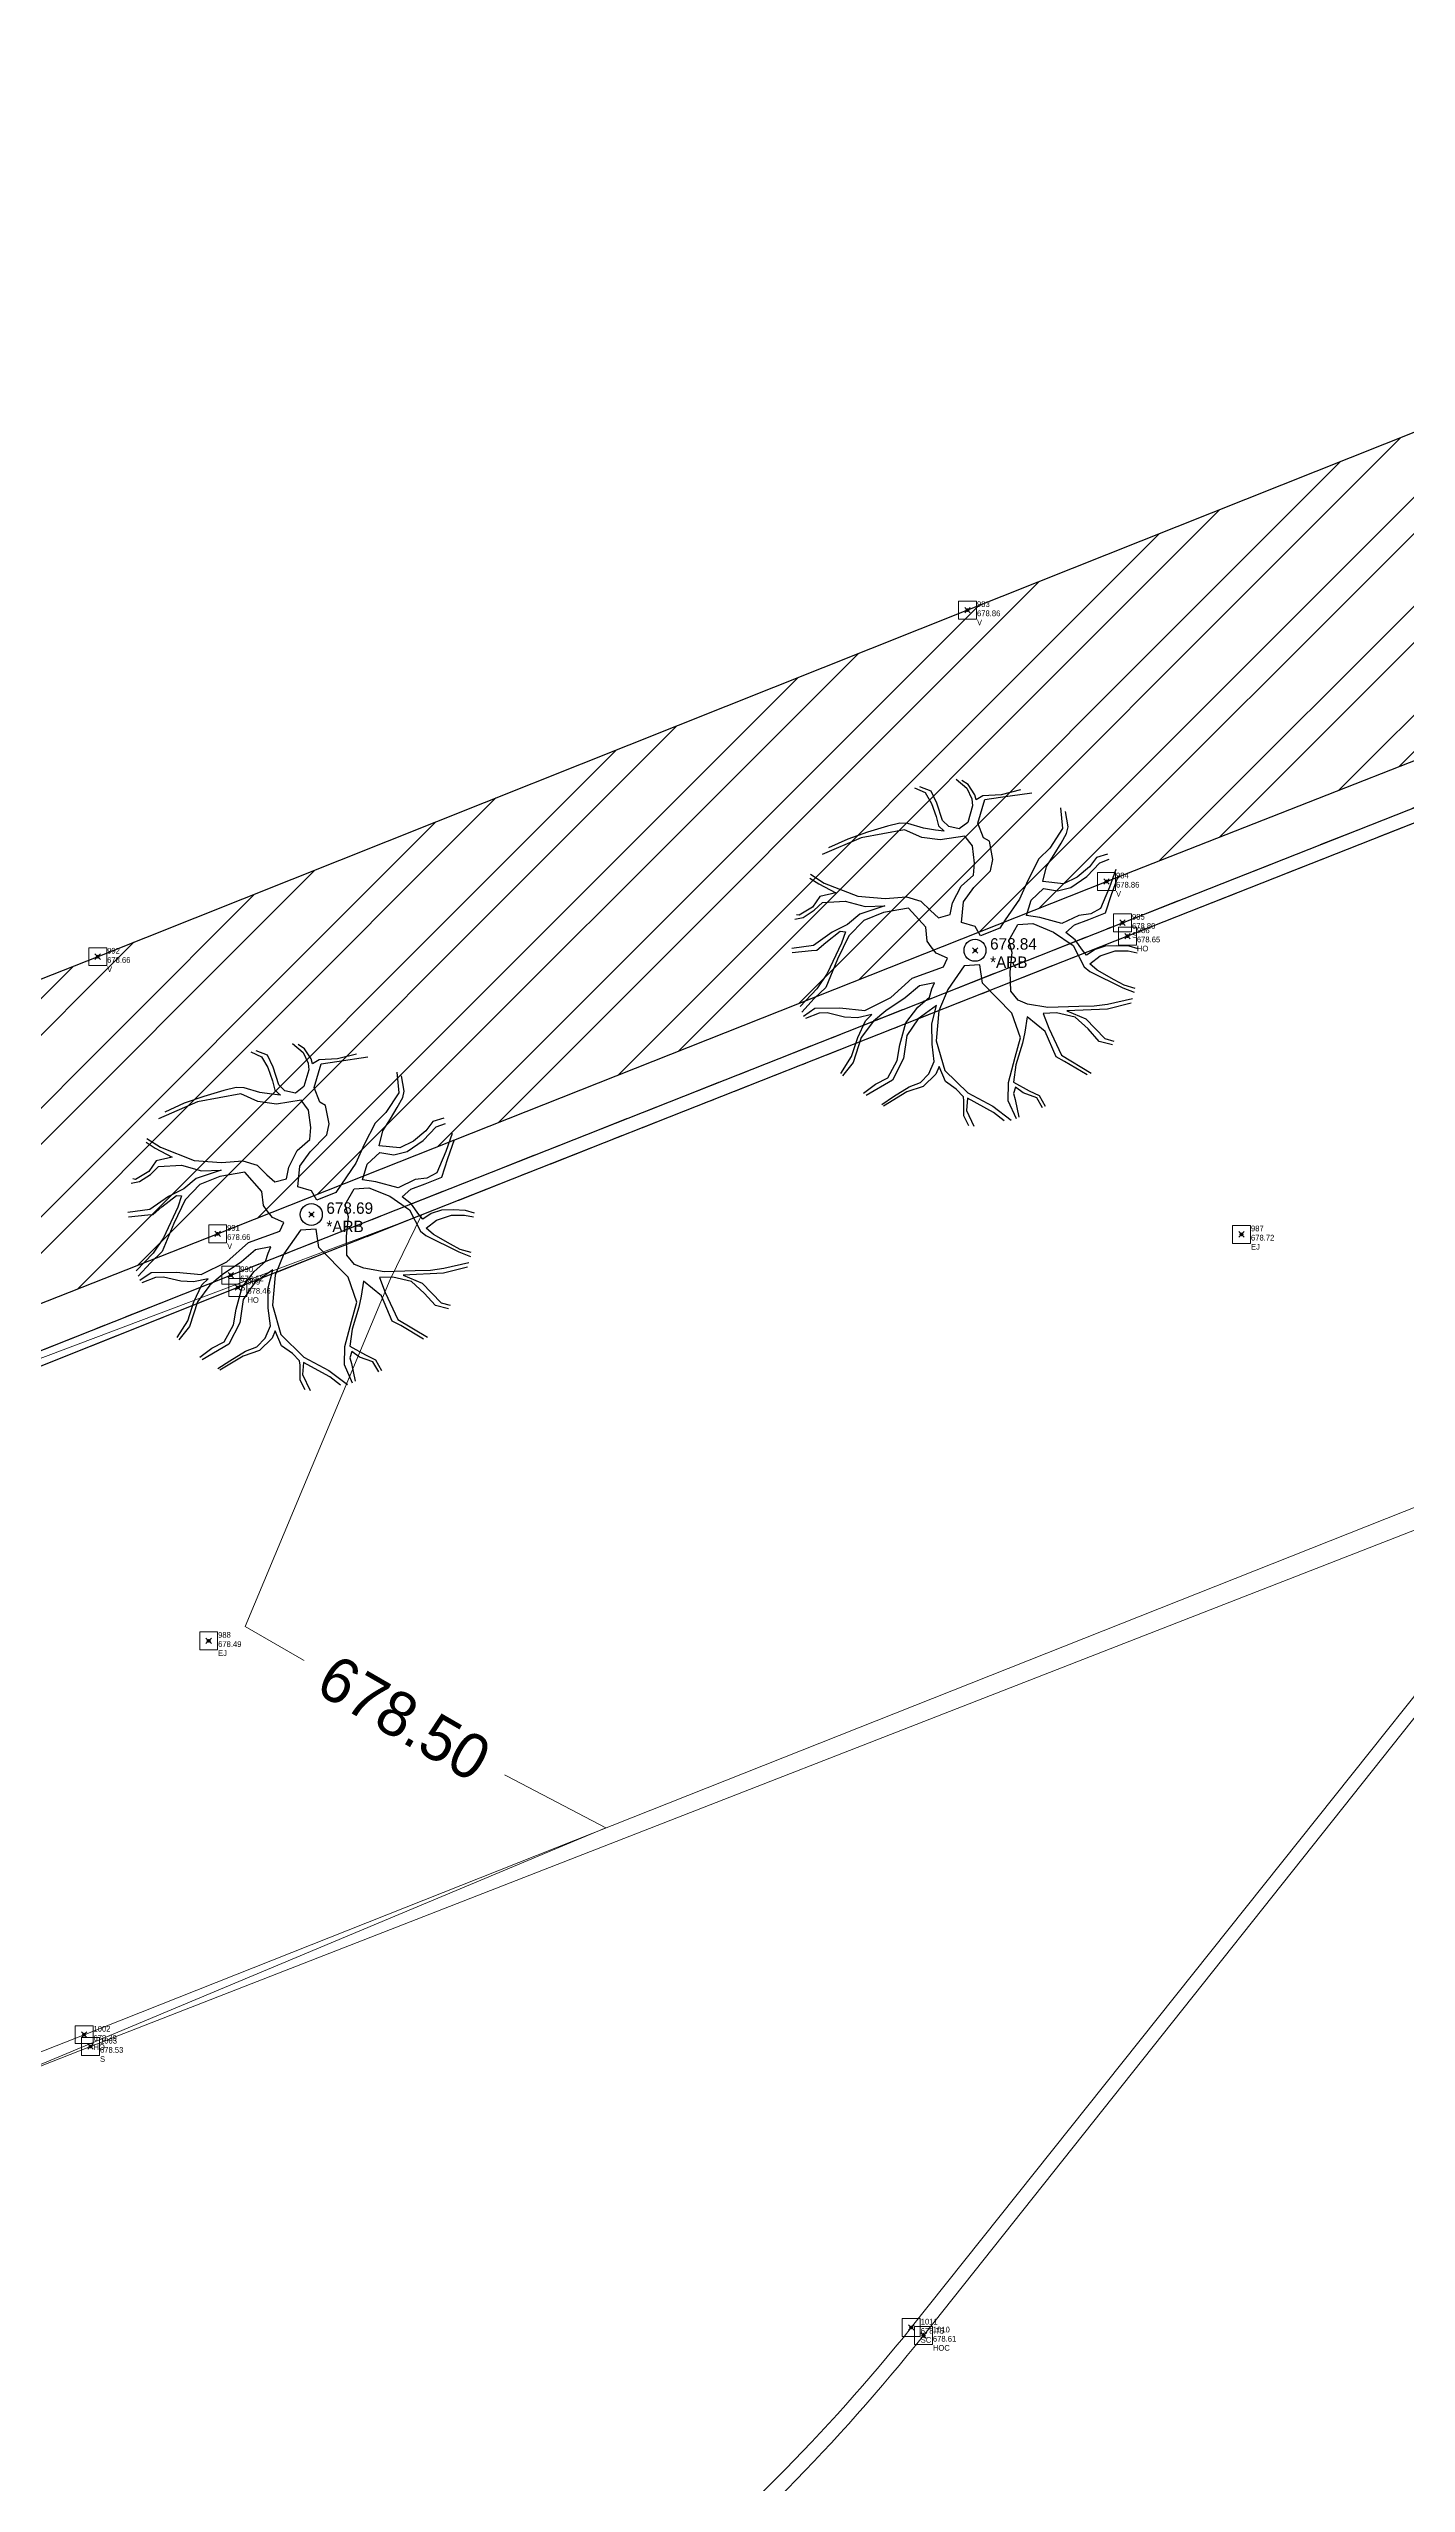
# Model space of a CAD drawing. Extents: x 350769 to 354978, y 6304672 to 6307963.
# Drawn here: x 352640.53 to 352655.64, y 6305460.69 to 6305487.78 of the extents above; entities that cross this region are included whole.
import ezdxf

# ---------------------------------------------------------------- set-up
doc = ezdxf.new("R2010")
doc.units = 0
doc.header["$PDMODE"] = 35
doc.header["$PDSIZE"] = 0.03
doc.linetypes.add('CONTINUOS', pattern=[0])
doc.linetypes.add('JPG_DASHDOT', pattern=[1, 0.5, -0.25, 0, -0.25])
doc.layers.get('0').update_dxf_attribs({"linetype": 'CONTINUOUS'})
doc.layers.add('0_ASD_TOPOGRAFIA_ELEMENTOS', color=7, linetype='CONTINUOS', lineweight=5, true_color=0xbdbdbd)
for name, color, linetype in [('1-CALLE_NOMBRE', 6, 'CONTINUOUS'), ('1-PAVIMENTO', 161, 'CONTINUOUS'), ('1-SOLERA', 212, 'CONTINUOUS'), ('1-VEREDA', 251, 'CONTINUOUS'), ('2-ACHURADO JARDINERA', 252, 'CONTINUOUS'), ('2-ACHURADO VEREDA', 252, 'CONTINUOUS'), ('C-TINN', 5, 'CONTINUOUS'), ('C-TOPO - BORDE - 3', 7, 'CONTINUOUS'), ('C-TOPO-MINR', 8, 'CONTINUOUS'), ('TOP-URB-SOLERAS', 2, 'JPG_DASHDOT'), ('V-NODE - 2013', 4, 'CONTINUOUS'), ('V-NODE DIC 2005', 4, 'CONTINUOUS'), ('V-NODE-TEXT 2013', 2, 'CONTINUOUS'), ('V-NODE-TEXT DIC 2005', 2, 'CONTINUOUS'), ('Z-ARB', 253, 'CONTINUOUS')]:
    doc.layers.add(name, color=color, linetype=linetype)
doc.styles.add('A', font='arial.ttf', dxfattribs={"height": 2})

# ---------------------------------------------------------------- blocks, each defined once
blk = doc.blocks.new('ARB')
at = {"layer": 'Z-ARB', "linetype": 'Continuous'}
for p, q in [((-0.239, 1.899), (-0.12, 1.8)), ((-0.702, 1.798), (-0.583, 1.746)), ((-0.515, 1.763), (-0.643, 1.81)), ((-0.583, 1.746), (-0.509, 1.626)), ((-0.451, 1.63), (-0.515, 1.763)), ((-0.509, 1.626), (-0.456, 1.48)), ((-0.383, 1.436), (-0.451, 1.63)), ((-0.104, 1.843), (-0.176, 1.887)), ((-0.12, 1.8), (-0.061, 1.684)), ((-0.028, 1.73), (-0.104, 1.843)), ((-0.061, 1.684), (-0.052, 1.607)), ((-0.015, 1.675), (-0.028, 1.73)), ((0.059, 1.721), (-0.015, 1.675)), ((0.008, 1.414), (0.083, 1.679)), ((0.263, 1.735), (0.059, 1.721)), ((0.083, 1.679), (0.258, 1.706)), ((0.258, 1.706), (0.603, 1.763)), ((0.476, 1.792), (0.263, 1.735)), ((-0.994, 1.364), (-1.218, 1.294)), ((-0.859, 1.399), (-0.994, 1.364)), ((-0.77, 1.397), (-0.859, 1.399)), ((-0.594, 1.348), (-0.77, 1.397)), ((-0.456, 1.48), (-0.427, 1.377)), ((-0.427, 1.377), (-0.365, 1.32)), ((-0.315, 1.371), (-0.383, 1.436)), ((-0.198, 1.348), (-0.315, 1.371)), ((-0.104, 1.421), (-0.198, 1.348)), ((-0.052, 1.607), (-0.104, 1.421)), ((0.074, 1.251), (0.008, 1.414)), ((0.953, 1.37), (0.813, 1.148)), ((0.925, 1.599), (0.953, 1.37)), ((1.013, 1.388), (0.981, 1.56)), ((0.999, 1.316), (1.013, 1.388)), ((-1.286, 1.232), (-1.718, 1.038)), ((-1.435, 1.215), (-1.648, 1.112)), ((-1.218, 1.294), (-1.435, 1.215)), ((-0.807, 1.329), (-1.286, 1.232)), ((-0.613, 1.246), (-0.807, 1.329)), ((-0.408, 1.222), (-0.613, 1.246)), ((-0.46, 1.33), (-0.594, 1.348)), ((-0.365, 1.32), (-0.46, 1.33)), ((-0.133, 1.268), (-0.408, 1.222)), ((-0.048, 1.161), (-0.133, 1.268)), ((-0.02, 0.968), (-0.048, 1.161)), ((0.14, 1.216), (0.074, 1.251)), ((0.182, 1.012), (0.14, 1.216)), ((0.813, 1.148), (0.693, 1.027)), ((0.864, 1.078), (0.938, 1.207)), ((0.938, 1.207), (0.999, 1.316)), ((1.457, 1.093), (1.337, 1.055)), ((-1.845, 0.817), (-1.69, 0.721)), ((-0.167, 0.709), (-0.03, 0.834)), ((-0.03, 0.834), (-0.02, 0.968)), ((-0.024, 0.697), (0.158, 0.888)), ((0.158, 0.888), (0.182, 1.012)), ((0.693, 1.027), (0.575, 0.786)), ((0.743, 0.777), (0.782, 0.943)), ((0.782, 0.943), (0.864, 1.078)), ((1.125, 0.832), (0.973, 0.756)), ((1.054, 0.717), (1.231, 0.842)), ((1.26, 0.95), (1.125, 0.832)), ((1.231, 0.842), (1.374, 0.996)), ((1.337, 1.055), (1.26, 0.95)), ((1.374, 0.996), (1.478, 1.036)), ((1.554, 0.924), (1.484, 0.726)), ((1.509, 0.646), (1.582, 0.858)), ((-1.85, 0.774), (-1.749, 0.71)), ((-1.735, 0.571), (-1.815, 0.451)), ((-1.749, 0.71), (-1.558, 0.613)), ((-1.558, 0.613), (-1.735, 0.571)), ((-1.69, 0.721), (-1.313, 0.581)), ((-1.313, 0.581), (-1.01, 0.561)), ((-1.01, 0.561), (-0.772, 0.583)), ((-0.772, 0.583), (-0.611, 0.538)), ((-0.259, 0.523), (-0.167, 0.709)), ((-0.135, 0.537), (-0.024, 0.697)), ((0.486, 0.577), (0.329, 0.343)), ((0.575, 0.786), (0.486, 0.577)), ((0.565, 0.396), (0.614, 0.568)), ((0.614, 0.568), (0.752, 0.7)), ((0.973, 0.756), (0.743, 0.777)), ((0.752, 0.7), (0.909, 0.677)), ((0.909, 0.677), (1.054, 0.717)), ((1.419, 0.557), (1.39, 0.487)), ((1.484, 0.726), (1.419, 0.557)), ((1.445, 0.439), (1.509, 0.646)), ((-2.01, 0.315), (-1.918, 0.335)), ((-1.962, 0.358), (-1.993, 0.364)), ((-1.815, 0.451), (-1.962, 0.358)), ((-1.918, 0.335), (-1.797, 0.417)), ((-1.797, 0.417), (-1.707, 0.506)), ((-1.707, 0.506), (-1.453, 0.525)), ((-1.453, 0.525), (-1.23, 0.467)), ((-1.287, 0.38), (-1.423, 0.263)), ((-1.244, 0.312), (-1.406, 0.139)), ((-1.01, 0.478), (-1.287, 0.38)), ((-1.024, 0.405), (-1.244, 0.312)), ((-1.23, 0.467), (-1.01, 0.478)), ((-0.747, 0.458), (-1.024, 0.405)), ((-0.553, 0.248), (-0.747, 0.458)), ((-0.611, 0.538), (-0.502, 0.434)), ((-0.502, 0.434), (-0.412, 0.356)), ((-0.412, 0.356), (-0.283, 0.392)), ((-0.283, 0.392), (-0.259, 0.523)), ((-0.154, 0.307), (-0.135, 0.537)), ((-0.154, 0.307), (-0.154, 0.307)), ((-0.001, 0.263), (-0.154, 0.307)), ((0.329, 0.343), (0.271, 0.249)), ((0.374, 0.116), (0.473, 0.293)), ((0.473, 0.293), (0.637, 0.307)), ((0.714, 0.375), (0.565, 0.396)), ((0.637, 0.307), (0.87, 0.217)), ((0.961, 0.313), (0.714, 0.375)), ((1.148, 0.406), (0.961, 0.313)), ((1.007, 0.214), (1.104, 0.301)), ((1.104, 0.301), (1.261, 0.361)), ((1.281, 0.425), (1.148, 0.406)), ((1.261, 0.361), (1.445, 0.439)), ((1.39, 0.487), (1.281, 0.425)), ((-1.799, 0.026), (-2.04, -0.011)), ((-1.593, 0.175), (-1.799, 0.026)), ((-1.76, -0.027), (-1.663, 0.06)), ((-1.663, 0.06), (-1.502, 0.188)), ((-1.486, 0.056), (-1.64, -0.284)), ((-1.423, 0.263), (-1.593, 0.175)), ((-1.406, 0.139), (-1.529, -0.124)), ((-1.502, 0.188), (-1.446, 0.184)), ((-1.446, 0.184), (-1.486, 0.056)), ((-0.534, 0.093), (-0.553, 0.248)), ((-0.49, 0.032), (-0.534, 0.093)), ((-0.431, -0.039), (-0.49, 0.032)), ((0.06, 0.161), (-0.001, 0.263)), ((0.271, 0.249), (0.06, 0.161)), ((0.413, -0.019), (0.374, 0.116)), ((0.87, 0.217), (1.092, 0.069)), ((1.112, 0.134), (1.007, 0.214)), ((1.092, 0.069), (1.217, -0.165)), ((1.196, 0.02), (1.112, 0.134)), ((1.242, -0.034), (1.196, 0.02)), ((1.335, 0.031), (1.242, -0.034)), ((1.447, 0.07), (1.335, 0.031)), ((1.394, -0.041), (1.559, 0.018)), ((1.578, 0.075), (1.447, 0.07)), ((1.559, 0.018), (1.705, 0.021)), ((1.714, 0.072), (1.578, 0.075)), ((1.705, 0.021), (1.806, 0.001)), ((1.814, 0.045), (1.714, 0.072)), ((-2.033, -0.058), (-1.818, -0.031)), ((-1.818, -0.031), (-1.76, -0.027)), ((-1.529, -0.124), (-1.653, -0.439)), ((-0.694, -0.321), (-0.346, -0.191)), ((-0.304, -0.094), (-0.431, -0.039)), ((-0.346, -0.191), (-0.304, -0.094)), ((-0.117, -0.175), (-0.297, -0.442)), ((0.055, -0.162), (-0.117, -0.175)), ((0.089, -0.365), (0.055, -0.162)), ((0.396, -0.235), (0.413, -0.019)), ((0.404, -0.447), (0.396, -0.235)), ((1.217, -0.165), (1.28, -0.215)), ((1.28, -0.132), (1.394, -0.041)), ((1.364, -0.201), (1.28, -0.132)), ((1.28, -0.215), (1.65, -0.391)), ((1.554, -0.305), (1.364, -0.201)), ((-1.754, -0.458), (-1.937, -0.656)), ((-1.653, -0.439), (-1.782, -0.565)), ((-1.64, -0.284), (-1.754, -0.458)), ((-1.216, -0.688), (-0.93, -0.54)), ((-0.768, -0.54), (-0.982, -0.688)), ((-0.93, -0.54), (-0.694, -0.321)), ((-0.613, -0.404), (-0.768, -0.54)), ((-0.626, -0.643), (-0.5, -0.531)), ((-0.445, -0.368), (-0.613, -0.404)), ((-0.5, -0.531), (-0.474, -0.438)), ((-0.474, -0.438), (-0.445, -0.368)), ((-0.297, -0.442), (-0.391, -0.68)), ((0.422, -0.692), (0.089, -0.365)), ((0.49, -0.547), (0.404, -0.447)), ((1.761, -0.511), (1.485, -0.578)), ((1.664, -0.363), (1.554, -0.305)), ((1.65, -0.391), (1.778, -0.438)), ((1.787, -0.395), (1.664, -0.363)), ((-1.782, -0.565), (-1.916, -0.718)), ((-1.898, -0.762), (-1.771, -0.673)), ((-1.724, -0.727), (-1.874, -0.789)), ((-1.771, -0.673), (-1.495, -0.665)), ((-1.635, -0.722), (-1.724, -0.727)), ((-1.441, -0.766), (-1.635, -0.722)), ((-1.495, -0.665), (-1.216, -0.688)), ((-1.297, -0.771), (-1.441, -0.766)), ((-1.136, -0.734), (-1.297, -0.771)), ((-1.29, -0.991), (-1.206, -0.803)), ((-1.118, -0.805), (-1.25, -0.991)), ((-1.206, -0.803), (-1.136, -0.734)), ((-0.982, -0.688), (-1.118, -0.805)), ((-0.757, -0.821), (-0.626, -0.643)), ((-0.619, -0.772), (-0.743, -0.959)), ((-0.42, -0.622), (-0.619, -0.772)), ((-0.467, -0.824), (-0.42, -0.622)), ((-0.391, -0.68), (-0.415, -1.015)), ((0.523, -0.967), (0.422, -0.692)), ((0.595, -0.589), (0.49, -0.547)), ((0.592, -0.732), (0.568, -0.901)), ((0.796, -0.891), (0.592, -0.732)), ((0.822, -0.625), (0.595, -0.589)), ((0.917, -0.681), (0.77, -0.69)), ((0.77, -0.69), (0.835, -0.854)), ((1.165, -0.608), (0.822, -0.625)), ((1.126, -0.728), (0.917, -0.681)), ((1.483, -0.631), (1.034, -0.658)), ((1.034, -0.658), (1.244, -0.743)), ((1.271, -0.854), (1.126, -0.728)), ((1.335, -0.602), (1.165, -0.608)), ((1.244, -0.743), (1.461, -0.958)), ((1.485, -0.578), (1.335, -0.602)), ((1.747, -0.56), (1.483, -0.631)), ((-1.355, -1.205), (-1.29, -0.991)), ((-1.25, -0.991), (-1.335, -1.269)), ((-0.845, -1.241), (-0.82, -1.065)), ((-0.82, -1.065), (-0.757, -0.821)), ((-0.743, -0.959), (-0.776, -1.217)), ((-0.462, -1.051), (-0.467, -0.824)), ((-0.434, -1.244), (-0.462, -1.051)), ((-0.415, -1.015), (-0.316, -1.342)), ((0.466, -1.183), (0.523, -0.967)), ((0.544, -1.024), (0.474, -1.267)), ((0.568, -0.901), (0.544, -1.024)), ((0.92, -1.171), (0.796, -0.891)), ((0.835, -0.854), (0.98, -1.153)), ((1.398, -0.991), (1.271, -0.854)), ((1.545, -1.027), (1.398, -0.991)), ((1.461, -0.958), (1.561, -0.985)), ((-1.472, -1.393), (-1.355, -1.205)), ((-1.335, -1.269), (-1.453, -1.419)), ((-0.947, -1.433), (-0.845, -1.241)), ((-0.776, -1.217), (-0.895, -1.458)), ((-0.493, -1.384), (-0.434, -1.244)), ((-0.38, -1.3), (-0.413, -1.384)), ((-0.307, -1.465), (-0.38, -1.3)), ((-0.316, -1.342), (-0.056, -1.588)), ((0.396, -1.463), (0.466, -1.183)), ((0.474, -1.267), (0.453, -1.459)), ((1.016, -1.22), (0.92, -1.171)), ((0.98, -1.153), (1.315, -1.345)), ((1.27, -1.366), (1.016, -1.22)), ((-1.214, -1.608), (-1.082, -1.505)), ((-0.895, -1.458), (-1.187, -1.636)), ((-1.082, -1.505), (-0.947, -1.433)), ((-0.734, -1.587), (-0.991, -1.749)), ((-0.881, -1.642), (-0.707, -1.532)), ((-0.552, -1.523), (-0.734, -1.587)), ((-0.707, -1.532), (-0.584, -1.48)), ((-0.584, -1.48), (-0.493, -1.384)), ((-0.413, -1.384), (-0.552, -1.523)), ((-0.185, -1.548), (-0.307, -1.465)), ((-0.104, -1.631), (-0.185, -1.548)), ((-0.056, -1.588), (0.224, -1.732)), ((0.397, -1.667), (0.396, -1.463)), ((0.453, -1.459), (0.629, -1.553)), ((0.475, -1.516), (0.453, -1.587)), ((0.453, -1.587), (0.473, -1.651)), ((0.56, -1.577), (0.475, -1.516)), ((0.712, -1.629), (0.56, -1.577)), ((0.629, -1.553), (0.741, -1.604)), ((0.741, -1.604), (0.807, -1.722)), ((-1.011, -1.73), (-0.881, -1.642)), ((-0.097, -1.678), (-0.104, -1.631)), ((-0.096, -1.844), (-0.097, -1.678)), ((-0.037, -1.953), (-0.096, -1.844)), ((-0.059, -1.648), (-0.068, -1.782)), ((-0.068, -1.782), (0.019, -1.957)), ((0.235, -1.802), (-0.059, -1.648)), ((0.224, -1.732), (0.433, -1.885)), ((0.354, -1.892), (0.235, -1.802)), ((0.49, -1.868), (0.397, -1.667)), ((0.473, -1.651), (0.516, -1.848)), ((0.779, -1.74), (0.712, -1.629))]:
    blk.add_line(p, q, dxfattribs=at)
at = {"layer": 'Z-ARB'}
blk.add_circle((0, 0), 0.122, dxfattribs=at)
blk = doc.blocks.new('*U471', base_point=(352650.76, 6305481.531))
at = {"layer": 'V-NODE - 2013', "lineweight": -2}
blk.add_point((352650.76, 6305481.531), dxfattribs=at)
at = {"layer": 'V-NODE-TEXT 2013', "linetype": 'ByBlock', "char_height": 0.0635}
for s, insert, attachment_point in [('983', (352650.865, 6305481.564), 7), ('V', (352650.865, 6305481.425), 1), ('678.86', (352650.865, 6305481.526), 1)]:
    blk.add_mtext(s, dxfattribs=dict(at, insert=insert, attachment_point=attachment_point))
blk = doc.blocks.new('*U472', base_point=(352652.307, 6305478.512))
at = {"layer": 'V-NODE - 2013', "lineweight": -2}
blk.add_point((352652.307, 6305478.512), dxfattribs=at)
at = {"layer": 'V-NODE-TEXT 2013', "linetype": 'ByBlock', "char_height": 0.0635}
for s, insert, attachment_point in [('V', (352652.412, 6305478.406), 1), ('984', (352652.412, 6305478.545), 7), ('678.86', (352652.412, 6305478.507), 1)]:
    blk.add_mtext(s, dxfattribs=dict(at, insert=insert, attachment_point=attachment_point))
blk = doc.blocks.new('*U473', base_point=(352642.415, 6305474.593))
at = {"layer": 'V-NODE - 2013', "lineweight": -2}
blk.add_point((352642.415, 6305474.593), dxfattribs=at)
at = {"layer": 'V-NODE-TEXT 2013', "linetype": 'ByBlock', "char_height": 0.0635}
for s, insert, attachment_point in [('991', (352642.52, 6305474.626), 7), ('678.66', (352642.52, 6305474.588), 1), ('V', (352642.52, 6305474.487), 1)]:
    blk.add_mtext(s, dxfattribs=dict(at, insert=insert, attachment_point=attachment_point))
blk = doc.blocks.new('*U474', base_point=(352641.08, 6305477.675))
at = {"layer": 'V-NODE - 2013', "lineweight": -2}
blk.add_point((352641.08, 6305477.675), dxfattribs=at)
at = {"layer": 'V-NODE-TEXT 2013', "linetype": 'ByBlock', "char_height": 0.0635}
for s, insert, attachment_point in [('V', (352641.185, 6305477.569), 1), ('992', (352641.185, 6305477.708), 7), ('678.66', (352641.185, 6305477.67), 1)]:
    blk.add_mtext(s, dxfattribs=dict(at, insert=insert, attachment_point=attachment_point))
blk = doc.blocks.new('*U494', base_point=(352650.134, 6305462.425))
at = {"layer": 'V-NODE - 2013', "lineweight": -2}
blk.add_point((352650.134, 6305462.425), dxfattribs=at)
at = {"layer": 'V-NODE-TEXT 2013', "linetype": 'ByBlock', "char_height": 0.0635}
for s, insert, attachment_point in [('678.75', (352650.239, 6305462.42), 1), ('1011', (352650.239, 6305462.458), 7), ('SC', (352650.239, 6305462.319), 1)]:
    blk.add_mtext(s, dxfattribs=dict(at, insert=insert, attachment_point=attachment_point))
blk = doc.blocks.new('*U519', base_point=(352652.485, 6305478.053))
at = {"layer": 'V-NODE - 2013', "lineweight": -2}
blk.add_point((352652.485, 6305478.053), dxfattribs=at)
at = {"layer": 'V-NODE-TEXT 2013', "linetype": 'ByBlock', "char_height": 0.0635}
for s, insert, attachment_point in [('985', (352652.59, 6305478.086), 7), ('S', (352652.59, 6305477.947), 1), ('678.80', (352652.59, 6305478.048), 1)]:
    blk.add_mtext(s, dxfattribs=dict(at, insert=insert, attachment_point=attachment_point))
blk = doc.blocks.new('*U520', base_point=(352642.562, 6305474.132))
at = {"layer": 'V-NODE - 2013', "lineweight": -2}
blk.add_point((352642.562, 6305474.132), dxfattribs=at)
at = {"layer": 'V-NODE-TEXT 2013', "linetype": 'ByBlock', "char_height": 0.0635}
for s, insert, attachment_point in [('S', (352642.667, 6305474.026), 1), ('990', (352642.667, 6305474.165), 7), ('678.62', (352642.667, 6305474.127), 1)]:
    blk.add_mtext(s, dxfattribs=dict(at, insert=insert, attachment_point=attachment_point))
blk = doc.blocks.new('*U522', base_point=(352641.001, 6305465.55))
at = {"layer": 'V-NODE - 2013', "lineweight": -2}
blk.add_point((352641.001, 6305465.55), dxfattribs=at)
at = {"layer": 'V-NODE-TEXT 2013', "linetype": 'ByBlock', "char_height": 0.0635}
for s, insert, attachment_point in [('1003', (352641.106, 6305465.583), 7), ('S', (352641.106, 6305465.444), 1), ('678.53', (352641.106, 6305465.545), 1)]:
    blk.add_mtext(s, dxfattribs=dict(at, insert=insert, attachment_point=attachment_point))
blk = doc.blocks.new('*U533', base_point=(352650.269, 6305462.337))
at = {"layer": 'V-NODE - 2013', "lineweight": -2}
blk.add_point((352650.269, 6305462.337), dxfattribs=at)
at = {"layer": 'V-NODE-TEXT 2013', "linetype": 'ByBlock', "char_height": 0.0635}
for s, insert, attachment_point in [('1010', (352650.374, 6305462.37), 7), ('678.61', (352650.374, 6305462.332), 1), ('HOC', (352650.374, 6305462.231), 1)]:
    blk.add_mtext(s, dxfattribs=dict(at, insert=insert, attachment_point=attachment_point))
blk = doc.blocks.new('*U552', base_point=(352652.539, 6305477.903))
at = {"layer": 'V-NODE - 2013', "lineweight": -2}
blk.add_point((352652.539, 6305477.903), dxfattribs=at)
at = {"layer": 'V-NODE-TEXT 2013', "linetype": 'ByBlock', "char_height": 0.0635}
for s, insert, attachment_point in [('986', (352652.644, 6305477.936), 7), ('678.65', (352652.644, 6305477.898), 1), ('HO', (352652.644, 6305477.797), 1)]:
    blk.add_mtext(s, dxfattribs=dict(at, insert=insert, attachment_point=attachment_point))
blk = doc.blocks.new('*U553', base_point=(352642.641, 6305473.994))
at = {"layer": 'V-NODE - 2013', "lineweight": -2}
blk.add_point((352642.641, 6305473.994), dxfattribs=at)
at = {"layer": 'V-NODE-TEXT 2013', "linetype": 'ByBlock', "char_height": 0.0635}
for s, insert, attachment_point in [('989', (352642.746, 6305474.027), 7), ('678.46', (352642.746, 6305473.989), 1), ('HO', (352642.746, 6305473.888), 1)]:
    blk.add_mtext(s, dxfattribs=dict(at, insert=insert, attachment_point=attachment_point))
blk = doc.blocks.new('*U555', base_point=(352640.928, 6305465.683))
at = {"layer": 'V-NODE - 2013', "lineweight": -2}
blk.add_point((352640.928, 6305465.683), dxfattribs=at)
at = {"layer": 'V-NODE-TEXT 2013', "linetype": 'ByBlock', "char_height": 0.0635}
for s, insert, attachment_point in [('678.39', (352641.033, 6305465.678), 1), ('1002', (352641.033, 6305465.716), 7), ('HO', (352641.033, 6305465.577), 1)]:
    blk.add_mtext(s, dxfattribs=dict(at, insert=insert, attachment_point=attachment_point))
blk = doc.blocks.new('*U566', base_point=(352653.809, 6305474.586))
at = {"layer": 'V-NODE - 2013', "lineweight": -2}
blk.add_point((352653.809, 6305474.586), dxfattribs=at)
at = {"layer": 'V-NODE-TEXT 2013', "linetype": 'ByBlock', "char_height": 0.0635}
for s, insert, attachment_point in [('987', (352653.914, 6305474.619), 7), ('678.72', (352653.914, 6305474.581), 1), ('EJ', (352653.914, 6305474.48), 1)]:
    blk.add_mtext(s, dxfattribs=dict(at, insert=insert, attachment_point=attachment_point))
blk = doc.blocks.new('*U567', base_point=(352642.315, 6305470.065))
at = {"layer": 'V-NODE - 2013', "lineweight": -2}
blk.add_point((352642.315, 6305470.065), dxfattribs=at)
at = {"layer": 'V-NODE-TEXT 2013', "linetype": 'ByBlock', "char_height": 0.0635}
for s, insert, attachment_point in [('988', (352642.42, 6305470.098), 7), ('678.49', (352642.42, 6305470.06), 1), ('EJ', (352642.42, 6305469.959), 1)]:
    blk.add_mtext(s, dxfattribs=dict(at, insert=insert, attachment_point=attachment_point))
blk = doc.blocks.new('*U1327')
at = {"color": 0, "linetype": 'ByBlock', "lineweight": -2, "transparency": 16777216}
blk.add_point((0, 0), dxfattribs=at)
blk = doc.blocks.new('*U1672', base_point=(352650.908, 6305477.68))
at = {"layer": 'V-NODE-TEXT DIC 2005', "linetype": 'ByBlock', "char_height": 0.127}
for s, insert, attachment_point in [('678.84', (352651.075, 6305477.751), 4), ('*ARB', (352651.075, 6305477.612), 1)]:
    blk.add_mtext(s, dxfattribs=dict(at, insert=insert, attachment_point=attachment_point))
blk = doc.blocks.new('*U1673', base_point=(352650.908, 6305477.68))
at = {"layer": 'V-NODE-TEXT DIC 2005', "color": 2, "lineweight": -2}
blk.add_blockref('*U1672', (352650.908, 6305477.68), dxfattribs=at)
blk = doc.blocks.new('*U1664', base_point=(352643.522, 6305474.741))
at = {"layer": 'V-NODE-TEXT DIC 2005', "linetype": 'ByBlock', "char_height": 0.127}
for s, insert, attachment_point in [('678.69', (352643.689, 6305474.812), 4), ('*ARB', (352643.689, 6305474.673), 1)]:
    blk.add_mtext(s, dxfattribs=dict(at, insert=insert, attachment_point=attachment_point))
blk = doc.blocks.new('*U1665', base_point=(352643.522, 6305474.741))
at = {"layer": 'V-NODE-TEXT DIC 2005', "color": 2, "lineweight": -2}
blk.add_blockref('*U1664', (352643.522, 6305474.741), dxfattribs=at)
blk = doc.blocks.new('*U4729', base_point=(352650.76, 6305481.531))
at = {"layer": 'V-NODE - 2013', "lineweight": -2}
blk.add_point((352650.76, 6305481.531), dxfattribs=at)
at = {"layer": 'V-NODE-TEXT 2013', "linetype": 'ByBlock', "char_height": 0.0635}
for s, insert, attachment_point in [('983', (352650.865, 6305481.564), 7), ('V', (352650.865, 6305481.425), 1), ('678.86', (352650.865, 6305481.526), 1)]:
    blk.add_mtext(s, dxfattribs=dict(at, insert=insert, attachment_point=attachment_point))
blk = doc.blocks.new('*U4730', base_point=(352652.307, 6305478.512))
at = {"layer": 'V-NODE - 2013', "lineweight": -2}
blk.add_point((352652.307, 6305478.512), dxfattribs=at)
at = {"layer": 'V-NODE-TEXT 2013', "linetype": 'ByBlock', "char_height": 0.0635}
for s, insert, attachment_point in [('V', (352652.412, 6305478.406), 1), ('984', (352652.412, 6305478.545), 7), ('678.86', (352652.412, 6305478.507), 1)]:
    blk.add_mtext(s, dxfattribs=dict(at, insert=insert, attachment_point=attachment_point))
blk = doc.blocks.new('*U4731', base_point=(352642.415, 6305474.593))
at = {"layer": 'V-NODE - 2013', "lineweight": -2}
blk.add_point((352642.415, 6305474.593), dxfattribs=at)
at = {"layer": 'V-NODE-TEXT 2013', "linetype": 'ByBlock', "char_height": 0.0635}
for s, insert, attachment_point in [('991', (352642.52, 6305474.626), 7), ('678.66', (352642.52, 6305474.588), 1), ('V', (352642.52, 6305474.487), 1)]:
    blk.add_mtext(s, dxfattribs=dict(at, insert=insert, attachment_point=attachment_point))
blk = doc.blocks.new('*U4732', base_point=(352641.08, 6305477.675))
at = {"layer": 'V-NODE - 2013', "lineweight": -2}
blk.add_point((352641.08, 6305477.675), dxfattribs=at)
at = {"layer": 'V-NODE-TEXT 2013', "linetype": 'ByBlock', "char_height": 0.0635}
for s, insert, attachment_point in [('V', (352641.185, 6305477.569), 1), ('992', (352641.185, 6305477.708), 7), ('678.66', (352641.185, 6305477.67), 1)]:
    blk.add_mtext(s, dxfattribs=dict(at, insert=insert, attachment_point=attachment_point))
blk = doc.blocks.new('*U4752', base_point=(352650.134, 6305462.425))
at = {"layer": 'V-NODE - 2013', "lineweight": -2}
blk.add_point((352650.134, 6305462.425), dxfattribs=at)
at = {"layer": 'V-NODE-TEXT 2013', "linetype": 'ByBlock', "char_height": 0.0635}
for s, insert, attachment_point in [('678.75', (352650.239, 6305462.42), 1), ('1011', (352650.239, 6305462.458), 7), ('SC', (352650.239, 6305462.319), 1)]:
    blk.add_mtext(s, dxfattribs=dict(at, insert=insert, attachment_point=attachment_point))
blk = doc.blocks.new('*U4777', base_point=(352652.485, 6305478.053))
at = {"layer": 'V-NODE - 2013', "lineweight": -2}
blk.add_point((352652.485, 6305478.053), dxfattribs=at)
at = {"layer": 'V-NODE-TEXT 2013', "linetype": 'ByBlock', "char_height": 0.0635}
for s, insert, attachment_point in [('985', (352652.59, 6305478.086), 7), ('S', (352652.59, 6305477.947), 1), ('678.80', (352652.59, 6305478.048), 1)]:
    blk.add_mtext(s, dxfattribs=dict(at, insert=insert, attachment_point=attachment_point))
blk = doc.blocks.new('*U4778', base_point=(352642.562, 6305474.132))
at = {"layer": 'V-NODE - 2013', "lineweight": -2}
blk.add_point((352642.562, 6305474.132), dxfattribs=at)
at = {"layer": 'V-NODE-TEXT 2013', "linetype": 'ByBlock', "char_height": 0.0635}
for s, insert, attachment_point in [('S', (352642.667, 6305474.026), 1), ('990', (352642.667, 6305474.165), 7), ('678.62', (352642.667, 6305474.127), 1)]:
    blk.add_mtext(s, dxfattribs=dict(at, insert=insert, attachment_point=attachment_point))
blk = doc.blocks.new('*U4780', base_point=(352641.001, 6305465.55))
at = {"layer": 'V-NODE - 2013', "lineweight": -2}
blk.add_point((352641.001, 6305465.55), dxfattribs=at)
at = {"layer": 'V-NODE-TEXT 2013', "linetype": 'ByBlock', "char_height": 0.0635}
for s, insert, attachment_point in [('1003', (352641.106, 6305465.583), 7), ('S', (352641.106, 6305465.444), 1), ('678.53', (352641.106, 6305465.545), 1)]:
    blk.add_mtext(s, dxfattribs=dict(at, insert=insert, attachment_point=attachment_point))
blk = doc.blocks.new('*U4791', base_point=(352650.269, 6305462.337))
at = {"layer": 'V-NODE - 2013', "lineweight": -2}
blk.add_point((352650.269, 6305462.337), dxfattribs=at)
at = {"layer": 'V-NODE-TEXT 2013', "linetype": 'ByBlock', "char_height": 0.0635}
for s, insert, attachment_point in [('1010', (352650.374, 6305462.37), 7), ('678.61', (352650.374, 6305462.332), 1), ('HOC', (352650.374, 6305462.231), 1)]:
    blk.add_mtext(s, dxfattribs=dict(at, insert=insert, attachment_point=attachment_point))
blk = doc.blocks.new('*U4810', base_point=(352652.539, 6305477.903))
at = {"layer": 'V-NODE - 2013', "lineweight": -2}
blk.add_point((352652.539, 6305477.903), dxfattribs=at)
at = {"layer": 'V-NODE-TEXT 2013', "linetype": 'ByBlock', "char_height": 0.0635}
for s, insert, attachment_point in [('986', (352652.644, 6305477.936), 7), ('678.65', (352652.644, 6305477.898), 1), ('HO', (352652.644, 6305477.797), 1)]:
    blk.add_mtext(s, dxfattribs=dict(at, insert=insert, attachment_point=attachment_point))
blk = doc.blocks.new('*U4811', base_point=(352642.641, 6305473.994))
at = {"layer": 'V-NODE - 2013', "lineweight": -2}
blk.add_point((352642.641, 6305473.994), dxfattribs=at)
at = {"layer": 'V-NODE-TEXT 2013', "linetype": 'ByBlock', "char_height": 0.0635}
for s, insert, attachment_point in [('989', (352642.746, 6305474.027), 7), ('678.46', (352642.746, 6305473.989), 1), ('HO', (352642.746, 6305473.888), 1)]:
    blk.add_mtext(s, dxfattribs=dict(at, insert=insert, attachment_point=attachment_point))
blk = doc.blocks.new('*U4813', base_point=(352640.928, 6305465.683))
at = {"layer": 'V-NODE - 2013', "lineweight": -2}
blk.add_point((352640.928, 6305465.683), dxfattribs=at)
at = {"layer": 'V-NODE-TEXT 2013', "linetype": 'ByBlock', "char_height": 0.0635}
for s, insert, attachment_point in [('678.39', (352641.033, 6305465.678), 1), ('1002', (352641.033, 6305465.716), 7), ('HO', (352641.033, 6305465.577), 1)]:
    blk.add_mtext(s, dxfattribs=dict(at, insert=insert, attachment_point=attachment_point))
blk = doc.blocks.new('*U4824', base_point=(352653.809, 6305474.586))
at = {"layer": 'V-NODE - 2013', "lineweight": -2}
blk.add_point((352653.809, 6305474.586), dxfattribs=at)
at = {"layer": 'V-NODE-TEXT 2013', "linetype": 'ByBlock', "char_height": 0.0635}
for s, insert, attachment_point in [('987', (352653.914, 6305474.619), 7), ('678.72', (352653.914, 6305474.581), 1), ('EJ', (352653.914, 6305474.48), 1)]:
    blk.add_mtext(s, dxfattribs=dict(at, insert=insert, attachment_point=attachment_point))
blk = doc.blocks.new('*U4825', base_point=(352642.315, 6305470.065))
at = {"layer": 'V-NODE - 2013', "lineweight": -2}
blk.add_point((352642.315, 6305470.065), dxfattribs=at)
at = {"layer": 'V-NODE-TEXT 2013', "linetype": 'ByBlock', "char_height": 0.0635}
for s, insert, attachment_point in [('988', (352642.42, 6305470.098), 7), ('678.49', (352642.42, 6305470.06), 1), ('EJ', (352642.42, 6305469.959), 1)]:
    blk.add_mtext(s, dxfattribs=dict(at, insert=insert, attachment_point=attachment_point))
blk = doc.blocks.new('TOPOGRAFIA')
at = {"layer": '1-PAVIMENTO', "color": 9, "true_color": 0xbdbdbd, "flags": 128}
blk.add_lwpolyline([(390778.751, 6302530.032, -0.004368), (390768.267, 6302525.571, 0.017812), (390748.137, 6302516.18, -0.016795), (390731.276, 6302508.927), (390726.567, 6302507.074), (390714.466, 6302502.374), (390703.285, 6302497.911), (390690.552, 6302492.881), (390678.164, 6302488.008), (390664.311, 6302482.545), (390652.539, 6302477.903), (390642.641, 6302473.994), (390634.116, 6302470.602), (390625.019, 6302467.041), (390618.951, 6302464.69)], format="xyb", dxfattribs=at)
at = {"layer": '1-PAVIMENTO', "color": 9, "lineweight": 0, "true_color": 0xbdbdbd, "flags": 128}
blk.add_lwpolyline([(390592.357, 6302446.525), (390602.496, 6302450.542), (390611.704, 6302454.196), (390619.629, 6302457.311), (390627.28, 6302460.321), (390640.928, 6302465.683), (390656.674, 6302471.923, -0.768044), (390657.261, 6302471.131), (390650.269, 6302462.337, -0.108657), (390643.235, 6302456.621), (390631.521, 6302452.025), (390622.067, 6302448.316), (390609.866, 6302443.569), (390600.084, 6302439.685), (390582.401, 6302432.72)], format="xyb", dxfattribs=at)
at = {"layer": '1-SOLERA', "color": 9, "true_color": 0xbdbdbd, "flags": 128}
blk.add_lwpolyline([(390618.854, 6302464.849), (390625.021, 6302467.203), (390634.071, 6302470.766), (390642.562, 6302474.132), (390652.485, 6302478.053), (390662.476, 6302481.993), (390676.698, 6302487.613), (390690.563, 6302493.092), (390703.274, 6302498.078), (390714.385, 6302502.511), (390726.509, 6302507.211), (390731.347, 6302509.152, 0.022188), (390748.051, 6302516.349, -0.013992), (390768.25, 6302525.771, -0.000879), (390778.682, 6302530.165, -0.008748)], format="xyb", dxfattribs=at)
at = {"layer": '1-SOLERA', "color": 9, "lineweight": 0, "true_color": 0xbdbdbd, "flags": 128}
blk.add_lwpolyline([(390592.396, 6302446.375), (390602.55, 6302450.4), (390611.744, 6302454.047), (390619.668, 6302457.156), (390627.339, 6302460.184), (390641.001, 6302465.55), (390656.864, 6302471.736, -0.766369), (390657.196, 6302471.285), (390650.134, 6302462.425, -0.106138), (390643.207, 6302456.797), (390631.437, 6302452.157), (390621.991, 6302448.486), (390609.825, 6302443.715), (390600.076, 6302439.845), (390582.373, 6302432.897)], format="xyb", dxfattribs=at)
at = {"layer": '1-VEREDA', "color": 9, "true_color": 0xbdbdbd, "flags": 128}
blk.add_lwpolyline([(390688.808, 6302496.674), (390675.378, 6302491.326), (390662.77, 6302486.309), (390650.76, 6302481.531), (390641.08, 6302477.675), (390632.611, 6302474.335), (390623.668, 6302470.801), (390617.537, 6302468.424), (390605.764, 6302463.41), (390608.355, 6302461.211), (390618.346, 6302465.146), (390624.871, 6302467.668), (390633.825, 6302471.211), (390642.415, 6302474.593), (390652.307, 6302478.512), (390664.168, 6302483.169), (390676.565, 6302488.051), (390690.331, 6302493.466)], dxfattribs=at)
at = {"layer": 'C-TINN', "color": 9, "linetype": 'Continuous', "lineweight": 0, "true_color": 0xbdbdbd}
for points, elevation in [([(390650.66, 6302481.431), (390650.66, 6302481.631), (390650.86, 6302481.631), (390650.86, 6302481.431), (390650.66, 6302481.431)], 678.857), ([(390652.207, 6302478.412), (390652.207, 6302478.612), (390652.407, 6302478.612), (390652.407, 6302478.412), (390652.207, 6302478.412)], 678.855), ([(390652.385, 6302477.953), (390652.385, 6302478.153), (390652.585, 6302478.153), (390652.585, 6302477.953), (390652.385, 6302477.953)], 678.802), ([(390652.439, 6302477.803), (390652.439, 6302478.003), (390652.639, 6302478.003), (390652.639, 6302477.803), (390652.439, 6302477.803)], 678.65), ([(390640.98, 6302477.575), (390640.98, 6302477.775), (390641.18, 6302477.775), (390641.18, 6302477.575), (390640.98, 6302477.575)], 678.662), ([(390642.315, 6302474.493), (390642.315, 6302474.693), (390642.515, 6302474.693), (390642.515, 6302474.493), (390642.315, 6302474.493)], 678.66), ([(390653.709, 6302474.486), (390653.709, 6302474.686), (390653.909, 6302474.686), (390653.909, 6302474.486), (390653.709, 6302474.486)], 678.718), ([(390642.462, 6302474.032), (390642.462, 6302474.232), (390642.662, 6302474.232), (390642.662, 6302474.032), (390642.462, 6302474.032)], 678.617), ([(390642.541, 6302473.894), (390642.541, 6302474.094), (390642.741, 6302474.094), (390642.741, 6302473.894), (390642.541, 6302473.894)], 678.461), ([(390642.215, 6302469.965), (390642.215, 6302470.165), (390642.415, 6302470.165), (390642.415, 6302469.965), (390642.215, 6302469.965)], 678.492), ([(390640.828, 6302465.583), (390640.828, 6302465.783), (390641.028, 6302465.783), (390641.028, 6302465.583), (390640.828, 6302465.583)], 678.387), ([(390640.901, 6302465.45), (390640.901, 6302465.65), (390641.101, 6302465.65), (390641.101, 6302465.45), (390640.901, 6302465.45)], 678.528), ([(390650.034, 6302462.325), (390650.034, 6302462.525), (390650.234, 6302462.525), (390650.234, 6302462.325), (390650.034, 6302462.325)], 678.751), ([(390650.169, 6302462.237), (390650.169, 6302462.437), (390650.369, 6302462.437), (390650.369, 6302462.237), (390650.169, 6302462.237)], 678.607)]:
    blk.add_lwpolyline(points, dxfattribs=dict(at, elevation=elevation))
for p in [(390650.76, 6302481.531, 678.857), (390652.307, 6302478.512, 678.855), (390652.485, 6302478.053, 678.802), (390652.539, 6302477.903, 678.65), (390641.08, 6302477.675, 678.662), (390642.415, 6302474.593, 678.66), (390653.809, 6302474.586, 678.718), (390642.562, 6302474.132, 678.617), (390642.641, 6302473.994, 678.461), (390642.315, 6302470.065, 678.492), (390640.928, 6302465.683, 678.387), (390641.001, 6302465.55, 678.528), (390650.134, 6302462.425, 678.751), (390650.269, 6302462.337, 678.607)]:
    blk.add_point(p, dxfattribs=at)
at = {"layer": 'C-TOPO - BORDE - 3', "color": 9, "true_color": 0xbdbdbd, "elevation": 679.37, "flags": 128}
blk.add_lwpolyline([(390688.808, 6302496.674), (390675.378, 6302491.326), (390662.77, 6302486.309), (390650.76, 6302481.531), (390641.08, 6302477.675), (390632.611, 6302474.335), (390624.452, 6302474.813), (390624.509, 6302474.903), (390618.398, 6302475.353), (390613.752, 6302478.861), (390611.347, 6302485.278), (390611.125, 6302492.262), (390612.612, 6302499.135), (390615.728, 6302505.849), (390620.024, 6302510.854), (390622.381, 6302512.903), (390627.64, 6302516.232), (390630.852, 6302517.681), (390636.674, 6302518.961)], dxfattribs=at)
at = {"layer": 'C-TOPO-MINR', "color": 9, "linetype": 'Continuous', "lineweight": 0, "true_color": 0xbdbdbd, "elevation": 678.5}
blk.add_lwpolyline([(390639.541, 6302464.977), (390640.987, 6302465.576), (390646.734, 6302467.984), (390645.325, 6302468.722), (390642.722, 6302470.225), (390644.336, 6302474.084), (390644.683, 6302474.801), (390642.621, 6302474.029), (390639.464, 6302472.837)], dxfattribs=at)
at = {"color": 9, "lineweight": 0, "true_color": 0xbdbdbd}
for name, p in [('*U4729', (390650.76, 6302481.531)), ('*U4730', (390652.307, 6302478.512)), ('*U4777', (390652.485, 6302478.053)), ('*U4810', (390652.539, 6302477.903)), ('*U4732', (390641.08, 6302477.675)), ('*U4731', (390642.415, 6302474.593)), ('*U4824', (390653.809, 6302474.586)), ('*U4778', (390642.562, 6302474.132)), ('*U4811', (390642.641, 6302473.994)), ('*U4825', (390642.315, 6302470.065)), ('*U4813', (390640.928, 6302465.683)), ('*U4780', (390641.001, 6302465.55)), ('*U4752', (390650.134, 6302462.425)), ('*U4791', (390650.269, 6302462.337))]:
    blk.add_blockref(name, p, dxfattribs=at)
at = {"layer": 'V-NODE DIC 2005', "color": 9, "lineweight": 0, "true_color": 0xbdbdbd, "rotation": 359.9963883938062}
for p in [(390650.844, 6302477.745), (390643.458, 6302474.806)]:
    blk.add_blockref('*U1327', p, dxfattribs=at)
at = {"layer": 'V-NODE-TEXT DIC 2005', "color": 9, "lineweight": 0, "true_color": 0xbdbdbd, "rotation": 359.9963883938062}
for name, p in [('*U1673', (390650.844, 6302477.745)), ('*U1665', (390643.458, 6302474.806))]:
    blk.add_blockref(name, p, dxfattribs=at)
at = {"layer": 'Z-ARB', "color": 9, "lineweight": 0, "true_color": 0xbdbdbd, "rotation": 359.090101839884}
for p in [(390650.843, 6302477.746), (390643.457, 6302474.807)]:
    blk.add_blockref('ARB', p, dxfattribs=at)
at = {"layer": '1-CALLE_NOMBRE', "color": 9, "true_color": 0xbdbdbd, "style": 'A'}
blk.add_text('AV. SANTA MARIA', height=3, rotation=21.5913, dxfattribs=at).set_placement((390650.835, 6302451.64))
at = {"layer": 'C-TOPO-MINR', "color": 9, "linetype": 'Continuous', "lineweight": 0, "true_color": 0xbdbdbd, "insert": (390644.49, 6302469.204, 678.5), "char_height": 0.5, "width": 2.50095, "attachment_point": 5, "rotation": 330.0088, "bg_fill": 3, "box_fill_scale": 1.0635, "bg_fill_color": 256, "bg_fill_true_color": 13158600, "bg_fill_transparency": 0}
blk.add_mtext('678.50', dxfattribs=at)

msp = doc.modelspace()

# ---------------------------------------------------------------- hatches: boundary and pattern name
at = {"layer": '2-ACHURADO JARDINERA'}
h = msp.add_hatch(dxfattribs=at)
h.set_pattern_fill('CROSS', color=256, scale=0.25)
h.paths.add_polyline_path([(352807.58, 6305421.813), (352857.313, 6305432.478), (352902.068, 6305442.569), (352944.352, 6305451.754), (352994.7, 6305463.164), (353046.903, 6305475.514), (353092.39, 6305485.729), (353145.758, 6305497.876), (353144.258, 6305503.395), (353100.244, 6305493.41), (353059.279, 6305483.986), (353001.811, 6305470.928), (352950.675, 6305459.264), (352912.85, 6305450.546), (352850.724, 6305436.562), (352806.099, 6305426.903), (352769.806, 6305419.924), (352732.226, 6305412.88), (352692.279, 6305405.033), (352665.568, 6305399.969), (352618.739, 6305391.031, 0.354627), (352616.291, 6305386.209), (352665.262, 6305394.306), (352713.933, 6305403.621), (352757.54, 6305411.682)])
h = msp.add_hatch(dxfattribs=at)
h.set_pattern_fill('CROSS', color=256, scale=0.25)
edge = h.paths.add_edge_path()
edge.add_line((353143.074, 6305480.003), (353148.882, 6305481.723))
edge.add_line((353148.882, 6305481.723), (353146.47, 6305493.302))
edge.add_line((353146.47, 6305493.302), (353093.152, 6305481.277))
edge.add_line((353093.152, 6305481.277), (353048.229, 6305470.72))
edge.add_line((353048.229, 6305470.72), (352995.652, 6305458.757))
edge.add_line((352995.652, 6305458.757), (352945.972, 6305447.39))
edge.add_line((352945.972, 6305447.39), (352902.832, 6305437.649))
edge.add_line((352902.832, 6305437.649), (352858.107, 6305427.58))
edge.add_line((352858.107, 6305427.58), (352808.548, 6305416.922))
edge.add_line((352808.548, 6305416.922), (352758.228, 6305407.22))
edge.add_line((352758.228, 6305407.22), (352715.498, 6305399.08))
edge.add_line((352715.498, 6305399.08), (352666.18, 6305389.17))
edge.add_line((352666.18, 6305389.17), (352630.985, 6305382.073))
edge.add_arc((352633.263, 6305369.826), 12.457, 100.5388, 166.1407)
edge.add_arc((352624.225, 6305372.056), 3.148, 166.1407, 234.2062)
edge.add_arc((352627.06, 6305380.902), 12.321, 247.6974, 283.8785)
edge.add_line((352630.015, 6305368.941), (352668.694, 6305376.743))
edge.add_line((352668.694, 6305376.743), (352717.109, 6305386.55))
edge.add_line((352717.109, 6305386.55), (352759.295, 6305395.212))
edge.add_line((352759.295, 6305395.212), (352809.818, 6305405.374))
edge.add_line((352809.818, 6305405.374), (352905.734, 6305424.801))
edge.add_line((352905.734, 6305424.801), (352948.975, 6305433.696))
edge.add_line((352948.975, 6305433.696), (352998.108, 6305443.775))
edge.add_line((352998.108, 6305443.775), (353052.822, 6305454.779))
edge.add_line((353052.822, 6305454.779), (353064.913, 6305457.319))
edge.add_line((353064.913, 6305457.319), (353066.254, 6305457.586))
edge.add_line((353066.254, 6305457.586), (353114.574, 6305471.872))
edge.add_line((353114.574, 6305471.872), (353143.074, 6305480.003))
at = {"layer": '2-ACHURADO VEREDA'}
h = msp.add_hatch(dxfattribs=at)
h.set_pattern_fill('ANSI32', color=256, scale=0.09)
h.paths.add_polyline_path([(352778.513, 6305530.641), (352778.682, 6305530.165, 0.30076), (352781.877, 6305535.88), (352781.417, 6305539.545), (352780.967, 6305539.483), (352779.696, 6305548.344), (352778.207, 6305548.171), (352779.429, 6305539.404), (352778.4, 6305538.745), (352779.051, 6305534.166), (352777.12, 6305533.349), (352776.949, 6305533.635), (352767.175, 6305529.661), (352757.695, 6305525.376), (352748.002, 6305520.893), (352737.888, 6305516.144), (352730.032, 6305512.591), (352725.232, 6305511.131), (352711.741, 6305505.751), (352701.822, 6305501.812), (352688.808, 6305496.674), (352675.378, 6305491.326), (352662.77, 6305486.309), (352650.76, 6305481.531), (352641.08, 6305477.675), (352632.611, 6305474.335), (352623.668, 6305470.801), (352617.537, 6305468.424), (352605.764, 6305463.41), (352608.355, 6305461.211), (352618.346, 6305465.146), (352624.871, 6305467.668), (352633.825, 6305471.211), (352642.415, 6305474.593), (352652.307, 6305478.512), (352664.168, 6305483.169), (352676.565, 6305488.051), (352690.331, 6305493.466), (352703.095, 6305498.55), (352713.345, 6305502.582), (352726.41, 6305507.725), (352731.324, 6305509.731), (352740.236, 6305513.341), (352747.826, 6305516.788), (352758.93, 6305522.123), (352768.406, 6305526.356)])

# ---------------------------------------------------------------- linework, layer by layer
at = {"layer": '1-VEREDA', "flags": 128}
msp.add_lwpolyline([(352688.808, 6305496.674), (352675.378, 6305491.326), (352662.77, 6305486.309), (352650.76, 6305481.531), (352641.08, 6305477.675), (352632.611, 6305474.335), (352623.668, 6305470.801), (352617.537, 6305468.424), (352605.764, 6305463.41), (352608.355, 6305461.211), (352618.346, 6305465.146), (352624.871, 6305467.668), (352633.825, 6305471.211), (352642.415, 6305474.593), (352652.307, 6305478.512), (352664.168, 6305483.169), (352676.565, 6305488.051), (352690.331, 6305493.466)], dxfattribs=at)
at = {"layer": 'C-TOPO - BORDE - 3', "elevation": 679.37, "flags": 128}
msp.add_lwpolyline([(352688.808, 6305496.674), (352675.378, 6305491.326), (352662.77, 6305486.309), (352650.76, 6305481.531), (352641.08, 6305477.675), (352632.611, 6305474.335), (352624.452, 6305474.813), (352624.509, 6305474.903), (352618.398, 6305475.353), (352613.752, 6305478.861), (352611.347, 6305485.278), (352611.125, 6305492.262), (352612.612, 6305499.135), (352615.728, 6305505.849), (352620.024, 6305510.854), (352622.381, 6305512.903), (352627.64, 6305516.232), (352630.852, 6305517.681), (352636.674, 6305518.961)], dxfattribs=at)
at = {"layer": 'TOP-URB-SOLERAS', "flags": 128}
for points in [[(352618.854, 6305464.849), (352625.021, 6305467.203), (352634.071, 6305470.766), (352642.562, 6305474.132), (352652.485, 6305478.053), (352662.476, 6305481.993), (352676.698, 6305487.613), (352690.563, 6305493.092), (352703.274, 6305498.078), (352714.385, 6305502.511), (352726.509, 6305507.211), (352731.347, 6305509.152, 0.022188), (352748.051, 6305516.349, -0.013992), (352768.25, 6305525.771, -0.000879), (352778.682, 6305530.165, -0.008748)], [(352778.751, 6305530.032, -0.004368), (352768.267, 6305525.571, 0.017812), (352748.137, 6305516.18, -0.016795), (352731.276, 6305508.927), (352726.567, 6305507.074), (352714.466, 6305502.374), (352703.285, 6305497.911), (352690.552, 6305492.881), (352678.164, 6305488.008), (352664.311, 6305482.545), (352652.539, 6305477.903), (352642.641, 6305473.994), (352634.116, 6305470.602), (352625.019, 6305467.041), (352618.951, 6305464.69)]]:
    msp.add_lwpolyline(points, format="xyb", dxfattribs=at)

# ---------------------------------------------------------------- block references
for name, p in [('*U471', (352650.76, 6305481.531)), ('*U472', (352652.307, 6305478.512)), ('*U519', (352652.485, 6305478.053)), ('*U552', (352652.539, 6305477.903)), ('*U474', (352641.08, 6305477.675)), ('*U473', (352642.415, 6305474.593)), ('*U566', (352653.809, 6305474.586)), ('*U520', (352642.562, 6305474.132)), ('*U553', (352642.641, 6305473.994)), ('*U567', (352642.315, 6305470.065)), ('*U555', (352640.928, 6305465.683)), ('*U522', (352641.001, 6305465.55)), ('*U494', (352650.134, 6305462.425)), ('*U533', (352650.269, 6305462.337))]:
    msp.add_blockref(name, p)
at = {"layer": 'Z-ARB', "rotation": 359.090101839884}
for p in [(352650.843, 6305477.746), (352643.457, 6305474.807)]:
    msp.add_blockref('ARB', p, dxfattribs=at)

# ---------------------------------------------------------------- next in the draw order: block references
at = {"layer": '0_ASD_TOPOGRAFIA_ELEMENTOS', "color": 30, "true_color": 0xf26507}
msp.add_blockref('TOPOGRAFIA', (-38000, 3000), dxfattribs=at)

doc.saveas('drawing.dxf')
